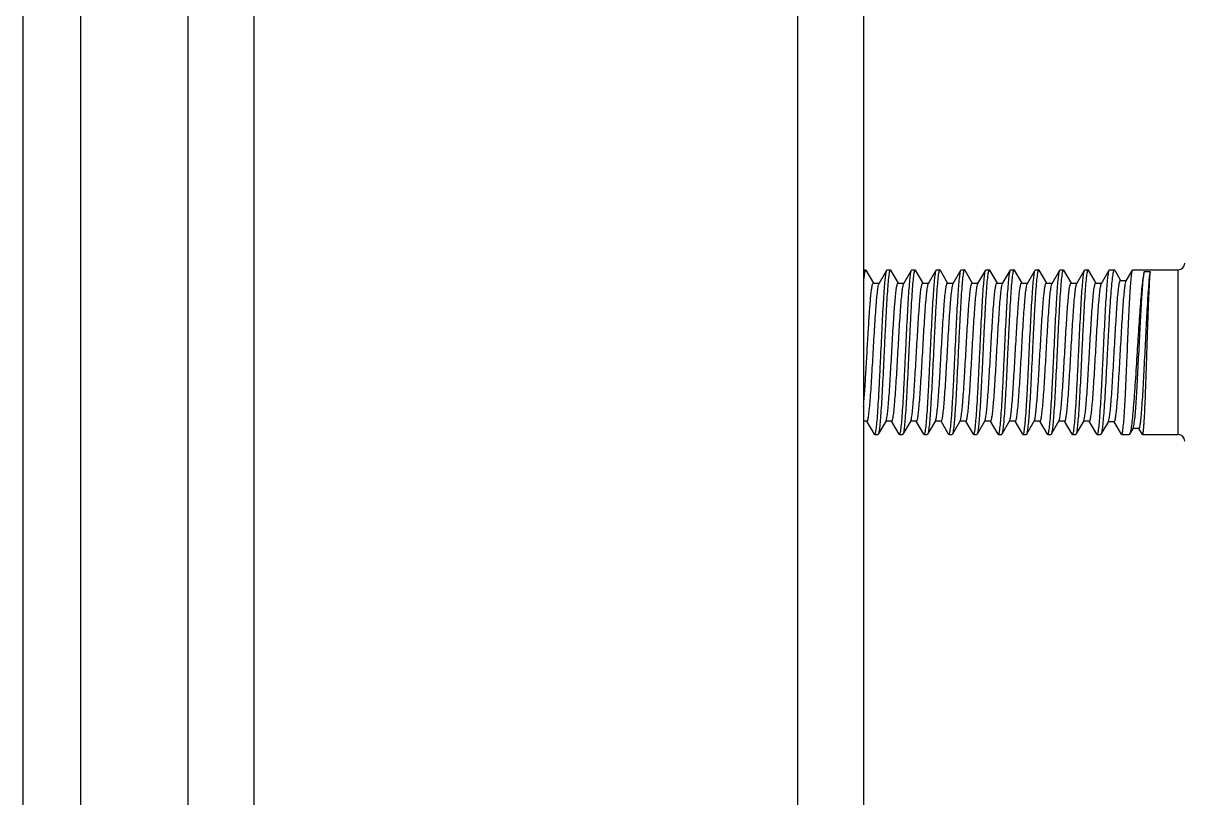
# Model space of a CAD drawing. Extents: x 1382187 to 1725648, y 860327 to 1571294.
# Drawn here: x 1529721 to 1530297, y 1237979 to 1238364 of the extents above; entities that cross this region are included whole.
import ezdxf

# ---------------------------------------------------------------- set-up
doc = ezdxf.new("R2010")
doc.units = 0
doc.header["$LTSCALE"] = 1000
doc.header["$MEASUREMENT"] = 0

msp = doc.modelspace()

# ---------------------------------------------------------------- linework, layer by layer
for p, q in [((1529720.63, 1235977.54), (1529720.63, 1238719.61)), ((1529749.25, 1236335.59), (1529749.25, 1238598.72)), ((1529802.41, 1238445.87), (1529802.41, 1235730.96)), ((1529835.12, 1238445.87), (1529835.12, 1235730.96)), ((1530104.98, 1238445.87), (1530104.98, 1235730.96)), ((1530137.69, 1238445.87), (1530137.69, 1235730.96)), ((1530137.69, 1238241.43), (1530138.71, 1238241.43)), ((1530138.87, 1238241.29), (1530138.71, 1238241.43)), ((1530138.87, 1238241.29), (1530142.63, 1238234.81)), ((1530145.41, 1238234.65), (1530149.28, 1238241.3)), ((1530149.28, 1238241.3), (1530149.44, 1238241.43)), ((1530149.44, 1238241.43), (1530150.97, 1238241.43)), ((1530151.14, 1238241.29), (1530150.97, 1238241.43)), ((1530151.14, 1238241.29), (1530154.89, 1238234.81)), ((1530157.67, 1238234.65), (1530161.54, 1238241.3)), ((1530161.54, 1238241.3), (1530161.7, 1238241.43)), ((1530161.7, 1238241.43), (1530163.24, 1238241.43)), ((1530163.4, 1238241.29), (1530163.24, 1238241.43)), ((1530163.4, 1238241.29), (1530167.16, 1238234.81)), ((1530169.94, 1238234.65), (1530173.81, 1238241.3)), ((1530173.81, 1238241.3), (1530173.97, 1238241.43)), ((1530173.97, 1238241.43), (1530175.51, 1238241.43)), ((1530175.67, 1238241.29), (1530175.51, 1238241.43)), ((1530175.67, 1238241.29), (1530179.43, 1238234.81)), ((1530182.21, 1238234.65), (1530186.08, 1238241.3)), ((1530186.08, 1238241.3), (1530186.24, 1238241.43)), ((1530186.24, 1238241.43), (1530187.77, 1238241.43)), ((1530187.93, 1238241.29), (1530187.77, 1238241.43)), ((1530187.93, 1238241.29), (1530191.69, 1238234.81)), ((1530194.47, 1238234.65), (1530198.34, 1238241.3)), ((1530198.34, 1238241.3), (1530198.5, 1238241.43)), ((1530198.5, 1238241.43), (1530200.04, 1238241.43)), ((1530200.2, 1238241.29), (1530203.96, 1238234.81)), ((1530206.74, 1238234.65), (1530210.61, 1238241.3)), ((1530210.61, 1238241.3), (1530210.77, 1238241.43)), ((1530210.77, 1238241.43), (1530212.31, 1238241.43)), ((1530212.47, 1238241.29), (1530212.31, 1238241.43)), ((1530212.47, 1238241.29), (1530216.23, 1238234.81)), ((1530219.01, 1238234.65), (1530222.88, 1238241.3)), ((1530222.88, 1238241.3), (1530223.04, 1238241.43)), ((1530223.04, 1238241.43), (1530224.57, 1238241.43)), ((1530224.73, 1238241.29), (1530224.57, 1238241.43)), ((1530224.73, 1238241.29), (1530228.49, 1238234.81)), ((1530231.27, 1238234.65), (1530235.14, 1238241.3)), ((1530235.14, 1238241.3), (1530235.3, 1238241.43)), ((1530235.3, 1238241.43), (1530236.84, 1238241.43)), ((1530237, 1238241.29), (1530236.84, 1238241.43)), ((1530237, 1238241.29), (1530240.76, 1238234.81)), ((1530243.54, 1238234.65), (1530247.41, 1238241.3)), ((1530247.41, 1238241.3), (1530247.57, 1238241.43)), ((1530247.57, 1238241.43), (1530249.1, 1238241.43)), ((1530249.27, 1238241.29), (1530253.03, 1238234.81)), ((1530255.8, 1238234.65), (1530259.67, 1238241.3)), ((1530259.67, 1238241.3), (1530259.83, 1238241.43)), ((1530259.83, 1238241.43), (1530262.16, 1238241.43)), ((1530262.37, 1238241.25), (1530262.16, 1238241.43)), ((1530268.11, 1238236.02), (1530271.2, 1238241.33)), ((1530271.2, 1238241.33), (1530271.31, 1238241.43)), ((1530271.31, 1238241.43), (1530293.88, 1238241.43)), ((1530293.88, 1238159.66), (1530293.88, 1238241.43)), ((1530262.37, 1238241.25), (1530265.32, 1238236.18)), ((1530265.22, 1238236.18), (1530268.2, 1238236.18)), ((1530280.11, 1238240.5), (1530277.04, 1238240.5)), ((1530142.53, 1238234.81), (1530145.5, 1238234.81)), ((1530154.8, 1238234.81), (1530157.77, 1238234.81)), ((1530167.06, 1238234.81), (1530170.04, 1238234.81)), ((1530179.33, 1238234.81), (1530182.3, 1238234.81)), ((1530191.6, 1238234.81), (1530194.57, 1238234.81)), ((1530203.86, 1238234.81), (1530206.83, 1238234.81)), ((1530216.13, 1238234.81), (1530219.1, 1238234.81)), ((1530228.4, 1238234.81), (1530231.37, 1238234.81)), ((1530240.66, 1238234.81), (1530243.63, 1238234.81)), ((1530252.93, 1238234.81), (1530255.9, 1238234.81)), ((1530148.86, 1238166.45), (1530145, 1238159.8)), ((1530148.86, 1238166.45), (1530148.96, 1238166.67)), ((1530161.12, 1238166.45), (1530157.27, 1238159.8)), ((1530161.12, 1238166.45), (1530161.22, 1238166.66)), ((1530173.39, 1238166.45), (1530169.53, 1238159.8)), ((1530173.39, 1238166.45), (1530173.48, 1238166.65)), ((1530185.66, 1238166.45), (1530181.8, 1238159.8)), ((1530185.66, 1238166.45), (1530185.75, 1238166.64)), ((1530197.92, 1238166.45), (1530194.07, 1238159.8)), ((1530197.92, 1238166.45), (1530198.01, 1238166.63)), ((1530210.19, 1238166.45), (1530206.33, 1238159.8)), ((1530210.19, 1238166.45), (1530210.27, 1238166.62)), ((1530222.46, 1238166.45), (1530218.6, 1238159.8)), ((1530222.46, 1238166.45), (1530222.54, 1238166.62)), ((1530234.72, 1238166.45), (1530230.87, 1238159.8)), ((1530234.72, 1238166.45), (1530234.8, 1238166.61)), ((1530246.99, 1238166.45), (1530243.13, 1238159.8)), ((1530246.99, 1238166.45), (1530247.06, 1238166.6)), ((1530139.47, 1238166.28), (1530137.69, 1238166.28)), ((1530143.14, 1238159.8), (1530139.37, 1238166.28)), ((1530151.73, 1238166.28), (1530148.76, 1238166.28)), ((1530155.41, 1238159.8), (1530151.64, 1238166.28)), ((1530164, 1238166.28), (1530161.03, 1238166.28)), ((1530167.68, 1238159.8), (1530163.9, 1238166.28)), ((1530176.26, 1238166.28), (1530173.29, 1238166.28)), ((1530179.94, 1238159.8), (1530176.17, 1238166.28)), ((1530188.53, 1238166.28), (1530185.56, 1238166.28)), ((1530192.21, 1238159.8), (1530188.44, 1238166.28)), ((1530200.8, 1238166.28), (1530197.83, 1238166.28)), ((1530204.48, 1238159.8), (1530200.7, 1238166.28)), ((1530213.06, 1238166.28), (1530210.09, 1238166.28)), ((1530216.74, 1238159.8), (1530212.97, 1238166.28)), ((1530225.33, 1238166.28), (1530222.36, 1238166.28)), ((1530229.01, 1238159.8), (1530225.23, 1238166.28)), ((1530237.6, 1238166.28), (1530234.63, 1238166.28)), ((1530241.27, 1238159.8), (1530237.5, 1238166.28)), ((1530249.86, 1238166.28), (1530246.89, 1238166.28)), ((1530253.54, 1238159.8), (1530249.77, 1238166.28)), ((1530259.27, 1238166.22), (1530255.55, 1238159.82)), ((1530262.14, 1238166.05), (1530259.17, 1238166.05)), ((1530265.69, 1238159.78), (1530262.05, 1238166.05)), ((1530271.55, 1238162.9), (1530269.79, 1238159.88)), ((1530274.44, 1238162.75), (1530271.46, 1238162.75)), ((1530276.1, 1238159.74), (1530274.37, 1238162.71)), ((1530143.14, 1238159.8), (1530143.31, 1238159.66)), ((1530143.3, 1238159.66), (1530144.84, 1238159.66)), ((1530145, 1238159.8), (1530144.84, 1238159.66)), ((1530155.41, 1238159.8), (1530155.57, 1238159.66)), ((1530155.57, 1238159.66), (1530157.11, 1238159.66)), ((1530157.27, 1238159.8), (1530157.11, 1238159.66)), ((1530167.68, 1238159.8), (1530167.84, 1238159.66)), ((1530167.84, 1238159.66), (1530169.37, 1238159.66)), ((1530169.53, 1238159.8), (1530169.37, 1238159.66)), ((1530179.94, 1238159.8), (1530180.1, 1238159.66)), ((1530180.1, 1238159.66), (1530181.64, 1238159.66)), ((1530181.8, 1238159.8), (1530181.64, 1238159.66)), ((1530192.21, 1238159.8), (1530192.37, 1238159.66)), ((1530192.37, 1238159.66), (1530193.91, 1238159.66)), ((1530194.07, 1238159.8), (1530193.91, 1238159.66)), ((1530204.48, 1238159.8), (1530204.64, 1238159.66)), ((1530204.64, 1238159.66), (1530206.17, 1238159.66)), ((1530206.33, 1238159.8), (1530206.17, 1238159.66)), ((1530216.74, 1238159.8), (1530216.9, 1238159.66)), ((1530216.9, 1238159.66), (1530218.44, 1238159.66)), ((1530218.6, 1238159.8), (1530218.44, 1238159.66)), ((1530229.01, 1238159.8), (1530229.17, 1238159.66)), ((1530229.17, 1238159.66), (1530230.71, 1238159.66)), ((1530230.87, 1238159.8), (1530230.7, 1238159.66)), ((1530241.27, 1238159.8), (1530241.43, 1238159.66)), ((1530241.44, 1238159.66), (1530242.97, 1238159.66)), ((1530243.13, 1238159.8), (1530242.97, 1238159.66)), ((1530253.54, 1238159.8), (1530253.7, 1238159.66)), ((1530253.7, 1238159.66), (1530255.37, 1238159.66)), ((1530255.55, 1238159.82), (1530255.37, 1238159.66)), ((1530265.69, 1238159.78), (1530265.83, 1238159.66)), ((1530265.83, 1238159.66), (1530269.54, 1238159.66)), ((1530269.79, 1238159.88), (1530269.54, 1238159.66)), ((1530276.1, 1238159.74), (1530276.19, 1238159.66)), ((1530276.19, 1238159.66), (1530293.88, 1238159.66))]:
    msp.add_line(p, q)
for centre, start, end in [((1530293.88, 1238244.7), 270, 0), ((1530293.88, 1238156.39), 0, 90)]:
    msp.add_arc(centre, 3.27, start, end)
for points, knots in [([(1530138.71, 1238241.43), (1530138.56, 1238241.43), (1530138.35, 1238240.79), (1530138.15, 1238239.88), (1530137.9, 1238238.08), (1530137.76, 1238236.74), (1530137.69, 1238235.95)], [0, 0, 0, 0, 0.077049, 0.268055, 0.577055, 1, 1, 1, 1]), ([(1530146.37, 1238200.55), (1530146.61, 1238205.5), (1530146.95, 1238212.72), (1530147.44, 1238221.95), (1530147.79, 1238227.93), (1530148.15, 1238232.95), (1530148.47, 1238236.88), (1530148.85, 1238239.51), (1530149.05, 1238240.9), (1530149.28, 1238241.3)], [0, 0, 0, 0, 0.364023, 0.530311, 0.678342, 0.803036, 0.90014, 0.966414, 1, 1, 1, 1]), ([(1530150.97, 1238241.43), (1530150.88, 1238241.43), (1530150.7, 1238241.1), (1530150.56, 1238240.55), (1530150.37, 1238239.54), (1530150.1, 1238237.53), (1530149.77, 1238234.11), (1530149.41, 1238229.09), (1530149.03, 1238222.97), (1530148.66, 1238215.99), (1530148.28, 1238208.42), (1530148.03, 1238203.2), (1530147.91, 1238200.55)], [0, 0, 0, 0, 0.006679, 0.021742, 0.04591, 0.079126, 0.171519, 0.295578, 0.446611, 0.618856, 0.8057, 1, 1, 1, 1]), ([(1530158.64, 1238200.55), (1530158.87, 1238205.5), (1530159.22, 1238212.72), (1530159.71, 1238221.95), (1530160.06, 1238227.93), (1530160.42, 1238232.95), (1530160.74, 1238236.88), (1530161.11, 1238239.51), (1530161.31, 1238240.9), (1530161.54, 1238241.3)], [0, 0, 0, 0, 0.364021, 0.530313, 0.678345, 0.803036, 0.900138, 0.966413, 1, 1, 1, 1]), ([(1530163.24, 1238241.43), (1530163.15, 1238241.43), (1530162.97, 1238241.1), (1530162.83, 1238240.55), (1530162.63, 1238239.55), (1530162.36, 1238237.53), (1530162.04, 1238234.11), (1530161.67, 1238229.09), (1530161.3, 1238222.97), (1530160.93, 1238216), (1530160.55, 1238208.42), (1530160.3, 1238203.21), (1530160.17, 1238200.55)], [0, 0, 0, 0, 0.006669, 0.021718, 0.045876, 0.079084, 0.171468, 0.295521, 0.446556, 0.618814, 0.805682, 1, 1, 1, 1]), ([(1530170.9, 1238200.55), (1530171.14, 1238205.5), (1530171.48, 1238212.72), (1530171.97, 1238221.96), (1530172.32, 1238227.93), (1530172.68, 1238232.95), (1530173, 1238236.88), (1530173.38, 1238239.51), (1530173.58, 1238240.9), (1530173.81, 1238241.3)], [0, 0, 0, 0, 0.364026, 0.530319, 0.678348, 0.803035, 0.900137, 0.966414, 1, 1, 1, 1]), ([(1530175.51, 1238241.43), (1530175.42, 1238241.43), (1530175.24, 1238241.1), (1530175.09, 1238240.55), (1530174.9, 1238239.54), (1530174.63, 1238237.52), (1530174.3, 1238234.11), (1530173.94, 1238229.09), (1530173.57, 1238222.97), (1530173.19, 1238215.99), (1530172.82, 1238208.42), (1530172.57, 1238203.2), (1530172.44, 1238200.55)], [0, 0, 0, 0, 0.00669, 0.021765, 0.045943, 0.079167, 0.171572, 0.295635, 0.446661, 0.618889, 0.805716, 1, 1, 1, 1]), ([(1530183.17, 1238200.55), (1530183.41, 1238205.5), (1530183.75, 1238212.72), (1530184.24, 1238221.95), (1530184.59, 1238227.93), (1530184.95, 1238232.95), (1530185.27, 1238236.88), (1530185.65, 1238239.51), (1530185.85, 1238240.9), (1530186.08, 1238241.3)], [0, 0, 0, 0, 0.364024, 0.530311, 0.678342, 0.803035, 0.900139, 0.966414, 1, 1, 1, 1]), ([(1530187.77, 1238241.43), (1530187.68, 1238241.43), (1530187.5, 1238241.1), (1530187.36, 1238240.55), (1530187.17, 1238239.54), (1530186.9, 1238237.53), (1530186.57, 1238234.11), (1530186.2, 1238229.09), (1530185.83, 1238222.97), (1530185.46, 1238215.99), (1530185.08, 1238208.42), (1530184.83, 1238203.2), (1530184.71, 1238200.55)], [0, 0, 0, 0, 0.006677, 0.021735, 0.045901, 0.079116, 0.171512, 0.295573, 0.4466, 0.618843, 0.805694, 1, 1, 1, 1]), ([(1530195.44, 1238200.55), (1530195.67, 1238205.5), (1530196.02, 1238212.72), (1530196.51, 1238221.95), (1530196.86, 1238227.93), (1530197.22, 1238232.95), (1530197.54, 1238236.88), (1530197.91, 1238239.51), (1530198.11, 1238240.9), (1530198.34, 1238241.3)], [0, 0, 0, 0, 0.364026, 0.530313, 0.678337, 0.803029, 0.900137, 0.966414, 1, 1, 1, 1]), ([(1530200.04, 1238241.43), (1530199.95, 1238241.43), (1530199.77, 1238241.1), (1530199.63, 1238240.55), (1530199.43, 1238239.54), (1530199.16, 1238237.52), (1530198.84, 1238234.1), (1530198.47, 1238229.09), (1530198.1, 1238222.97), (1530197.72, 1238215.99), (1530197.35, 1238208.42), (1530197.1, 1238203.2), (1530196.97, 1238200.55)], [0, 0, 0, 0, 0.006697, 0.021777, 0.045962, 0.079191, 0.171605, 0.29567, 0.44669, 0.618909, 0.805726, 1, 1, 1, 1]), ([(1530200.2, 1238241.29), (1530200.18, 1238241.33), (1530200.14, 1238241.4), (1530200.07, 1238241.43), (1530200.04, 1238241.43)], [0, 0, 0, 0, 0.600612, 1, 1, 1, 1]), ([(1530207.7, 1238200.55), (1530207.94, 1238205.5), (1530208.28, 1238212.72), (1530208.77, 1238221.95), (1530209.12, 1238227.93), (1530209.48, 1238232.95), (1530209.8, 1238236.88), (1530210.18, 1238239.51), (1530210.38, 1238240.9), (1530210.61, 1238241.3)], [0, 0, 0, 0, 0.364026, 0.530312, 0.67834, 0.803034, 0.90014, 0.966415, 1, 1, 1, 1]), ([(1530212.31, 1238241.43), (1530212.21, 1238241.43), (1530212.03, 1238241.1), (1530211.89, 1238240.55), (1530211.7, 1238239.54), (1530211.43, 1238237.53), (1530211.1, 1238234.11), (1530210.74, 1238229.09), (1530210.36, 1238222.97), (1530209.99, 1238215.99), (1530209.62, 1238208.42), (1530209.37, 1238203.2), (1530209.24, 1238200.55)], [0, 0, 0, 0, 0.006686, 0.021757, 0.045931, 0.079152, 0.171553, 0.295615, 0.446644, 0.618879, 0.805711, 1, 1, 1, 1]), ([(1530219.97, 1238200.55), (1530220.21, 1238205.5), (1530220.55, 1238212.72), (1530221.04, 1238221.95), (1530221.39, 1238227.93), (1530221.75, 1238232.95), (1530222.07, 1238236.88), (1530222.45, 1238239.51), (1530222.65, 1238240.9), (1530222.88, 1238241.3)], [0, 0, 0, 0, 0.364021, 0.530311, 0.678343, 0.803036, 0.90014, 0.966414, 1, 1, 1, 1]), ([(1530224.57, 1238241.43), (1530224.48, 1238241.43), (1530224.3, 1238241.1), (1530224.16, 1238240.55), (1530223.96, 1238239.54), (1530223.7, 1238237.53), (1530223.37, 1238234.11), (1530223, 1238229.09), (1530222.63, 1238222.97), (1530222.26, 1238215.99), (1530221.88, 1238208.42), (1530221.63, 1238203.2), (1530221.51, 1238200.55)], [0, 0, 0, 0, 0.006676, 0.021736, 0.045901, 0.079115, 0.171505, 0.295563, 0.446596, 0.618846, 0.805696, 1, 1, 1, 1]), ([(1530232.24, 1238200.55), (1530232.47, 1238205.5), (1530232.82, 1238212.72), (1530233.31, 1238221.95), (1530233.66, 1238227.93), (1530234.02, 1238232.95), (1530234.33, 1238236.88), (1530234.71, 1238239.51), (1530234.91, 1238240.9), (1530235.14, 1238241.3)], [0, 0, 0, 0, 0.364021, 0.530314, 0.678346, 0.803036, 0.900137, 0.966413, 1, 1, 1, 1]), ([(1530236.84, 1238241.43), (1530236.75, 1238241.43), (1530236.57, 1238241.1), (1530236.43, 1238240.55), (1530236.23, 1238239.55), (1530235.96, 1238237.53), (1530235.63, 1238234.11), (1530235.27, 1238229.09), (1530234.9, 1238222.97), (1530234.52, 1238216), (1530234.15, 1238208.42), (1530233.9, 1238203.21), (1530233.77, 1238200.55)], [0, 0, 0, 0, 0.006669, 0.021718, 0.045876, 0.079084, 0.171468, 0.295522, 0.446557, 0.618815, 0.805682, 1, 1, 1, 1]), ([(1530244.5, 1238200.55), (1530244.74, 1238205.5), (1530245.08, 1238212.72), (1530245.57, 1238221.96), (1530245.92, 1238227.93), (1530246.28, 1238232.95), (1530246.6, 1238236.88), (1530246.98, 1238239.51), (1530247.18, 1238240.9), (1530247.41, 1238241.3)], [0, 0, 0, 0, 0.364026, 0.530319, 0.678348, 0.803035, 0.900137, 0.966414, 1, 1, 1, 1]), ([(1530249.1, 1238241.43), (1530249.01, 1238241.43), (1530248.83, 1238241.1), (1530248.69, 1238240.55), (1530248.5, 1238239.54), (1530248.23, 1238237.53), (1530247.9, 1238234.11), (1530247.54, 1238229.09), (1530247.16, 1238222.97), (1530246.79, 1238215.99), (1530246.41, 1238208.42), (1530246.17, 1238203.2), (1530246.04, 1238200.55)], [0, 0, 0, 0, 0.006688, 0.021753, 0.045929, 0.079148, 0.171548, 0.29561, 0.446639, 0.618873, 0.805706, 1, 1, 1, 1]), ([(1530249.27, 1238241.29), (1530249.24, 1238241.33), (1530249.2, 1238241.39), (1530249.13, 1238241.43), (1530249.1, 1238241.43)], [0, 0, 0, 0, 0.600476, 1, 1, 1, 1]), ([(1530256.77, 1238200.55), (1530257, 1238205.5), (1530257.35, 1238212.72), (1530257.84, 1238221.95), (1530258.19, 1238227.93), (1530258.55, 1238232.95), (1530258.87, 1238236.88), (1530259.25, 1238239.51), (1530259.44, 1238240.9), (1530259.67, 1238241.3)], [0, 0, 0, 0, 0.364024, 0.530312, 0.678343, 0.803036, 0.90014, 0.966414, 1, 1, 1, 1]), ([(1530262.16, 1238241.43), (1530262.06, 1238241.43), (1530261.85, 1238241.12), (1530261.68, 1238240.55), (1530261.46, 1238239.55), (1530261.15, 1238237.52), (1530260.78, 1238234.11), (1530260.37, 1238229.09), (1530259.95, 1238222.97), (1530259.53, 1238215.99), (1530259.11, 1238208.42), (1530258.84, 1238203.2), (1530258.69, 1238200.55)], [0, 0, 0, 0, 0.007187, 0.022465, 0.046744, 0.080015, 0.172417, 0.296393, 0.447275, 0.619318, 0.805937, 1, 1, 1, 1]), ([(1530268.64, 1238200.55), (1530268.86, 1238205.54), (1530269.16, 1238212.82), (1530269.6, 1238222.11), (1530269.91, 1238228.11), (1530270.22, 1238233.13), (1530270.49, 1238237.04), (1530270.84, 1238239.61), (1530270.98, 1238240.96), (1530271.2, 1238241.33)], [0, 0, 0, 0, 0.366748, 0.534004, 0.682559, 0.80722, 0.903651, 0.968552, 1, 1, 1, 1]), ([(1530259.27, 1238166.22), (1530259.49, 1238166.6), (1530259.72, 1238167.91), (1530260.1, 1238170.38), (1530260.43, 1238174), (1530260.8, 1238178.58), (1530261.17, 1238183.99), (1530261.67, 1238192.23), (1530262.14, 1238200.85), (1530262.63, 1238209.52), (1530263, 1238215.72), (1530263.36, 1238221.39), (1530263.72, 1238226.32), (1530264.07, 1238230.35), (1530264.41, 1238233.31), (1530264.73, 1238235.14), (1530264.97, 1238235.93), (1530265.14, 1238236.18), (1530265.22, 1238236.18)], [0, 0, 0, 0, 0.019036, 0.055162, 0.107284, 0.173532, 0.25149, 0.338305, 0.525651, 0.619397, 0.708683, 0.790327, 0.861445, 0.919555, 0.962678, 0.989457, 0.996584, 1, 1, 1, 1]), ([(1530262.14, 1238166.05), (1530262.22, 1238166.05), (1530262.41, 1238166.3), (1530262.65, 1238167.12), (1530262.98, 1238169), (1530263.32, 1238172.03), (1530263.69, 1238176.15), (1530264.05, 1238181.16), (1530264.41, 1238186.9), (1530264.78, 1238193.15), (1530265.27, 1238201.84), (1530265.74, 1238210.42), (1530266.24, 1238218.6), (1530266.6, 1238223.93), (1530266.96, 1238228.43), (1530267.3, 1238231.97), (1530267.67, 1238234.37), (1530267.89, 1238235.64), (1530268.11, 1238236.02)], [0, 0, 0, 0, 0.003526, 0.010871, 0.03842, 0.082642, 0.142013, 0.214376, 0.297085, 0.387117, 0.481196, 0.667858, 0.753739, 0.830507, 0.895467, 0.946372, 0.98153, 1, 1, 1, 1]), ([(1530271.55, 1238162.9), (1530271.76, 1238163.27), (1530271.97, 1238164.54), (1530272.33, 1238166.93), (1530272.65, 1238170.46), (1530272.99, 1238174.97), (1530273.33, 1238180.32), (1530273.8, 1238188.62), (1530274.35, 1238199.67), (1530275, 1238212.78), (1530275.62, 1238224.57), (1530276.26, 1238233.66), (1530276.68, 1238238.67), (1530277.04, 1238240.5)], [0, 0, 0, 0, 0.016498, 0.048153, 0.094091, 0.152829, 0.222461, 0.300749, 0.473185, 0.64885, 0.806645, 0.928205, 1, 1, 1, 1]), ([(1530277.04, 1238240.5), (1530276.84, 1238239.83), (1530276.51, 1238238.1), (1530275.85, 1238233.34), (1530275.13, 1238225.23), (1530274.3, 1238213.63), (1530273.76, 1238205.08), (1530273.48, 1238200.55)], [0, 0, 0, 0, 0.052104, 0.130854, 0.359409, 0.660459, 1, 1, 1, 1]), ([(1530274.44, 1238162.75), (1530274.52, 1238162.75), (1530274.7, 1238163.02), (1530274.84, 1238163.5), (1530275.02, 1238164.35), (1530275.28, 1238166.06), (1530275.59, 1238168.96), (1530275.93, 1238173.23), (1530276.28, 1238178.46), (1530276.63, 1238184.46), (1530276.98, 1238191.03), (1530277.45, 1238200.28), (1530278.01, 1238211.59), (1530278.64, 1238223.87), (1530279.3, 1238233.35), (1530279.74, 1238238.59), (1530280.11, 1238240.5)], [0, 0, 0, 0, 0.003181, 0.009997, 0.020842, 0.035708, 0.077022, 0.132568, 0.200428, 0.278278, 0.363482, 0.453195, 0.634322, 0.798504, 0.925407, 1, 1, 1, 1]), ([(1530278.38, 1238200.55), (1530278.53, 1238205.08), (1530278.81, 1238213.63), (1530279.2, 1238225.23), (1530279.62, 1238234.01), (1530279.87, 1238238.78), (1530280.11, 1238240.5)], [0, 0, 0, 0, 0.340216, 0.641739, 0.870295, 1, 1, 1, 1]), ([(1530137.69, 1238173.45), (1530137.92, 1238176.02), (1530138.35, 1238181.77), (1530138.92, 1238191.02), (1530139.5, 1238201.18), (1530140.08, 1238211.28), (1530140.58, 1238219.22), (1530140.99, 1238224.81), (1530141.29, 1238228.21), (1530141.58, 1238230.9), (1530141.87, 1238232.99), (1530142.11, 1238234.06), (1530142.36, 1238234.81), (1530142.53, 1238234.81)], [0, 0, 0, 0, 0.125273, 0.280526, 0.451, 0.620464, 0.772784, 0.837888, 0.893492, 0.938284, 0.971239, 0.991709, 1, 1, 1, 1]), ([(1530139.47, 1238166.28), (1530139.55, 1238166.28), (1530139.73, 1238166.52), (1530139.97, 1238167.31), (1530140.29, 1238169.12), (1530140.63, 1238172.05), (1530140.99, 1238176.03), (1530141.35, 1238180.88), (1530141.71, 1238186.45), (1530142.07, 1238192.52), (1530142.56, 1238201), (1530143.03, 1238209.4), (1530143.53, 1238217.42), (1530143.89, 1238222.66), (1530144.26, 1238227.11), (1530144.59, 1238230.61), (1530144.96, 1238233), (1530145.19, 1238234.27), (1530145.41, 1238234.65)], [0, 0, 0, 0, 0.003516, 0.010771, 0.037949, 0.081609, 0.140308, 0.211978, 0.294061, 0.383613, 0.477416, 0.664254, 0.750571, 0.827952, 0.893624, 0.945254, 0.981055, 1, 1, 1, 1]), ([(1530148.96, 1238166.67), (1530149.15, 1238167.16), (1530149.4, 1238168.58), (1530149.75, 1238171.22), (1530150.09, 1238174.88), (1530150.6, 1238181.41), (1530151.19, 1238190.92), (1530151.76, 1238201), (1530152.23, 1238209.32), (1530152.59, 1238215.25), (1530152.95, 1238220.66), (1530153.3, 1238225.37), (1530153.66, 1238229.24), (1530153.98, 1238232.07), (1530154.31, 1238233.82), (1530154.54, 1238234.58), (1530154.72, 1238234.81), (1530154.8, 1238234.81)], [0, 0, 0, 0, 0.023139, 0.062463, 0.116774, 0.184236, 0.348936, 0.533941, 0.62611, 0.713772, 0.793885, 0.863675, 0.920735, 0.963127, 0.989505, 0.996557, 1, 1, 1, 1]), ([(1530151.73, 1238166.28), (1530151.81, 1238166.28), (1530151.99, 1238166.52), (1530152.23, 1238167.31), (1530152.56, 1238169.12), (1530152.89, 1238172.05), (1530153.25, 1238176.03), (1530153.61, 1238180.88), (1530153.98, 1238186.45), (1530154.34, 1238192.52), (1530154.83, 1238201), (1530155.3, 1238209.4), (1530155.8, 1238217.42), (1530156.16, 1238222.66), (1530156.52, 1238227.11), (1530156.86, 1238230.61), (1530157.23, 1238233), (1530157.46, 1238234.27), (1530157.67, 1238234.65)], [0, 0, 0, 0, 0.003516, 0.010771, 0.037949, 0.081609, 0.140308, 0.211978, 0.294061, 0.383613, 0.477416, 0.664254, 0.750571, 0.827952, 0.893624, 0.945254, 0.981055, 1, 1, 1, 1]), ([(1530161.22, 1238166.66), (1530161.41, 1238167.15), (1530161.66, 1238168.56), (1530162.01, 1238171.19), (1530162.35, 1238174.85), (1530162.86, 1238181.37), (1530163.45, 1238190.89), (1530164.02, 1238200.97), (1530164.5, 1238209.29), (1530164.86, 1238215.23), (1530165.21, 1238220.65), (1530165.57, 1238225.36), (1530165.92, 1238229.23), (1530166.25, 1238232.06), (1530166.57, 1238233.81), (1530166.81, 1238234.58), (1530166.99, 1238234.81), (1530167.06, 1238234.81)], [0, 0, 0, 0, 0.023, 0.06221, 0.116433, 0.183837, 0.348506, 0.533571, 0.625793, 0.713517, 0.793694, 0.863545, 0.920659, 0.963092, 0.989496, 0.996554, 1, 1, 1, 1]), ([(1530164, 1238166.28), (1530164.08, 1238166.28), (1530164.26, 1238166.52), (1530164.5, 1238167.31), (1530164.83, 1238169.12), (1530165.16, 1238172.05), (1530165.52, 1238176.03), (1530165.88, 1238180.88), (1530166.24, 1238186.45), (1530166.61, 1238192.52), (1530167.09, 1238201), (1530167.57, 1238209.4), (1530168.06, 1238217.42), (1530168.42, 1238222.66), (1530168.79, 1238227.11), (1530169.12, 1238230.61), (1530169.49, 1238233), (1530169.72, 1238234.27), (1530169.94, 1238234.65)], [0, 0, 0, 0, 0.003516, 0.010771, 0.037949, 0.081609, 0.140308, 0.211978, 0.294061, 0.383613, 0.477416, 0.664254, 0.750571, 0.827952, 0.893624, 0.945254, 0.981055, 1, 1, 1, 1]), ([(1530173.48, 1238166.65), (1530173.67, 1238167.14), (1530173.92, 1238168.54), (1530174.28, 1238171.17), (1530174.62, 1238174.82), (1530175.13, 1238181.34), (1530175.72, 1238190.85), (1530176.29, 1238200.94), (1530176.76, 1238209.27), (1530177.12, 1238215.21), (1530177.48, 1238220.63), (1530177.83, 1238225.35), (1530178.19, 1238229.22), (1530178.52, 1238232.06), (1530178.84, 1238233.81), (1530179.08, 1238234.58), (1530179.25, 1238234.81), (1530179.33, 1238234.81)], [0, 0, 0, 0, 0.022862, 0.061956, 0.116091, 0.183437, 0.348074, 0.5332, 0.625476, 0.713261, 0.793503, 0.863416, 0.920583, 0.963057, 0.989487, 0.996552, 1, 1, 1, 1]), ([(1530176.26, 1238166.28), (1530176.35, 1238166.28), (1530176.52, 1238166.52), (1530176.77, 1238167.31), (1530177.09, 1238169.12), (1530177.43, 1238172.05), (1530177.79, 1238176.03), (1530178.15, 1238180.88), (1530178.51, 1238186.45), (1530178.87, 1238192.52), (1530179.36, 1238201), (1530179.83, 1238209.4), (1530180.33, 1238217.42), (1530180.69, 1238222.66), (1530181.05, 1238227.11), (1530181.39, 1238230.61), (1530181.76, 1238233), (1530181.99, 1238234.27), (1530182.21, 1238234.65)], [0, 0, 0, 0, 0.003516, 0.010771, 0.037949, 0.081609, 0.140308, 0.211978, 0.294061, 0.383613, 0.477416, 0.664254, 0.750571, 0.827952, 0.893624, 0.945254, 0.981055, 1, 1, 1, 1]), ([(1530185.75, 1238166.64), (1530185.94, 1238167.12), (1530186.19, 1238168.53), (1530186.54, 1238171.14), (1530186.88, 1238174.79), (1530187.39, 1238181.31), (1530187.98, 1238190.82), (1530188.55, 1238200.91), (1530189.03, 1238209.24), (1530189.39, 1238215.19), (1530189.75, 1238220.62), (1530190.1, 1238225.34), (1530190.45, 1238229.22), (1530190.78, 1238232.06), (1530191.1, 1238233.81), (1530191.34, 1238234.58), (1530191.52, 1238234.81), (1530191.6, 1238234.81)], [0, 0, 0, 0, 0.022723, 0.061701, 0.115749, 0.183037, 0.347642, 0.532829, 0.625158, 0.713005, 0.793312, 0.863286, 0.920506, 0.963022, 0.989478, 0.99655, 1, 1, 1, 1]), ([(1530188.53, 1238166.28), (1530188.61, 1238166.28), (1530188.79, 1238166.52), (1530189.03, 1238167.31), (1530189.36, 1238169.12), (1530189.69, 1238172.05), (1530190.05, 1238176.03), (1530190.41, 1238180.88), (1530190.78, 1238186.45), (1530191.14, 1238192.52), (1530191.62, 1238201), (1530192.1, 1238209.4), (1530192.6, 1238217.42), (1530192.96, 1238222.66), (1530193.32, 1238227.11), (1530193.66, 1238230.61), (1530194.03, 1238233), (1530194.25, 1238234.27), (1530194.47, 1238234.65)], [0, 0, 0, 0, 0.003516, 0.010771, 0.037949, 0.081609, 0.140308, 0.211978, 0.294061, 0.383613, 0.477416, 0.664254, 0.750571, 0.827952, 0.893624, 0.945254, 0.981055, 1, 1, 1, 1]), ([(1530198.01, 1238166.63), (1530198.2, 1238167.11), (1530198.45, 1238168.51), (1530198.8, 1238171.11), (1530199.14, 1238174.76), (1530199.65, 1238181.27), (1530200.24, 1238190.79), (1530200.81, 1238200.88), (1530201.29, 1238209.22), (1530201.65, 1238215.17), (1530202.01, 1238220.6), (1530202.36, 1238225.33), (1530202.72, 1238229.21), (1530203.05, 1238232.05), (1530203.37, 1238233.81), (1530203.61, 1238234.58), (1530203.78, 1238234.81), (1530203.86, 1238234.81)], [0, 0, 0, 0, 0.022584, 0.061447, 0.115407, 0.182636, 0.34721, 0.532457, 0.62484, 0.712749, 0.79312, 0.863155, 0.920429, 0.962986, 0.989469, 0.996548, 1, 1, 1, 1]), ([(1530200.8, 1238166.28), (1530200.88, 1238166.28), (1530201.06, 1238166.52), (1530201.3, 1238167.31), (1530201.63, 1238169.12), (1530201.96, 1238172.05), (1530202.32, 1238176.03), (1530202.68, 1238180.88), (1530203.04, 1238186.45), (1530203.41, 1238192.52), (1530203.89, 1238201), (1530204.36, 1238209.4), (1530204.86, 1238217.42), (1530205.22, 1238222.66), (1530205.59, 1238227.11), (1530205.92, 1238230.61), (1530206.29, 1238233), (1530206.52, 1238234.27), (1530206.74, 1238234.65)], [0, 0, 0, 0, 0.003516, 0.010772, 0.037949, 0.081609, 0.140308, 0.211978, 0.294061, 0.383612, 0.477416, 0.664254, 0.750571, 0.827952, 0.893624, 0.945254, 0.981055, 1, 1, 1, 1]), ([(1530210.27, 1238166.62), (1530210.47, 1238167.1), (1530210.71, 1238168.49), (1530211.07, 1238171.09), (1530211.41, 1238174.73), (1530211.92, 1238181.24), (1530212.51, 1238190.75), (1530213.08, 1238200.85), (1530213.56, 1238209.19), (1530213.92, 1238215.15), (1530214.28, 1238220.59), (1530214.63, 1238225.32), (1530214.98, 1238229.2), (1530215.31, 1238232.05), (1530215.64, 1238233.81), (1530215.87, 1238234.58), (1530216.05, 1238234.81), (1530216.13, 1238234.81)], [0, 0, 0, 0, 0.022445, 0.061192, 0.115065, 0.182235, 0.346776, 0.532084, 0.624521, 0.712492, 0.792928, 0.863025, 0.920353, 0.962951, 0.98946, 0.996545, 1, 1, 1, 1]), ([(1530213.06, 1238166.28), (1530213.14, 1238166.28), (1530213.32, 1238166.52), (1530213.57, 1238167.31), (1530213.89, 1238169.12), (1530214.23, 1238172.05), (1530214.59, 1238176.03), (1530214.94, 1238180.88), (1530215.31, 1238186.45), (1530215.67, 1238192.52), (1530216.16, 1238201), (1530216.63, 1238209.4), (1530217.13, 1238217.42), (1530217.49, 1238222.66), (1530217.85, 1238227.11), (1530218.19, 1238230.61), (1530218.56, 1238233), (1530218.79, 1238234.27), (1530219.01, 1238234.65)], [0, 0, 0, 0, 0.003516, 0.010772, 0.037949, 0.081609, 0.140308, 0.211978, 0.294061, 0.383612, 0.477416, 0.664253, 0.750571, 0.827952, 0.893624, 0.945254, 0.981055, 1, 1, 1, 1]), ([(1530222.54, 1238166.62), (1530222.73, 1238167.09), (1530222.98, 1238168.47), (1530223.33, 1238171.06), (1530223.67, 1238174.7), (1530224.18, 1238181.2), (1530224.77, 1238190.72), (1530225.34, 1238200.82), (1530225.82, 1238209.17), (1530226.18, 1238215.13), (1530226.54, 1238220.57), (1530226.89, 1238225.31), (1530227.25, 1238229.2), (1530227.58, 1238232.05), (1530227.9, 1238233.81), (1530228.14, 1238234.58), (1530228.32, 1238234.81), (1530228.4, 1238234.81)], [0, 0, 0, 0, 0.022306, 0.060937, 0.114721, 0.181834, 0.346342, 0.531711, 0.624202, 0.712235, 0.792736, 0.862894, 0.920276, 0.962916, 0.98945, 0.996543, 1, 1, 1, 1]), ([(1530225.33, 1238166.28), (1530225.41, 1238166.28), (1530225.59, 1238166.52), (1530225.83, 1238167.31), (1530226.16, 1238169.12), (1530226.49, 1238172.05), (1530226.85, 1238176.03), (1530227.21, 1238180.88), (1530227.57, 1238186.45), (1530227.94, 1238192.52), (1530228.42, 1238201), (1530228.9, 1238209.4), (1530229.4, 1238217.42), (1530229.76, 1238222.66), (1530230.12, 1238227.11), (1530230.45, 1238230.61), (1530230.83, 1238233), (1530231.05, 1238234.27), (1530231.27, 1238234.65)], [0, 0, 0, 0, 0.003515, 0.010772, 0.037949, 0.081609, 0.140308, 0.211978, 0.294061, 0.383612, 0.477415, 0.664253, 0.750571, 0.827952, 0.893624, 0.945254, 0.981055, 1, 1, 1, 1]), ([(1530234.8, 1238166.61), (1530234.99, 1238167.08), (1530235.24, 1238168.46), (1530235.59, 1238171.04), (1530235.94, 1238174.67), (1530236.45, 1238181.17), (1530237.04, 1238190.69), (1530237.61, 1238200.79), (1530238.09, 1238209.14), (1530238.45, 1238215.11), (1530238.81, 1238220.56), (1530239.16, 1238225.3), (1530239.52, 1238229.19), (1530239.85, 1238232.05), (1530240.17, 1238233.81), (1530240.41, 1238234.58), (1530240.58, 1238234.81), (1530240.66, 1238234.81)], [0, 0, 0, 0, 0.022167, 0.060682, 0.114378, 0.181432, 0.345908, 0.531337, 0.623882, 0.711978, 0.792543, 0.862763, 0.920199, 0.962881, 0.989441, 0.996541, 1, 1, 1, 1]), ([(1530237.6, 1238166.28), (1530237.68, 1238166.28), (1530237.86, 1238166.52), (1530238.1, 1238167.31), (1530238.42, 1238169.12), (1530238.76, 1238172.05), (1530239.12, 1238176.03), (1530239.48, 1238180.88), (1530239.84, 1238186.45), (1530240.2, 1238192.52), (1530240.69, 1238201), (1530241.16, 1238209.4), (1530241.66, 1238217.42), (1530242.02, 1238222.66), (1530242.39, 1238227.11), (1530242.72, 1238230.61), (1530243.09, 1238233), (1530243.32, 1238234.27), (1530243.54, 1238234.65)], [0, 0, 0, 0, 0.003515, 0.010772, 0.037949, 0.081609, 0.140308, 0.211978, 0.294061, 0.383612, 0.477415, 0.664253, 0.750571, 0.827952, 0.893624, 0.945254, 0.981055, 1, 1, 1, 1]), ([(1530247.06, 1238166.6), (1530247.26, 1238167.06), (1530247.5, 1238168.44), (1530247.86, 1238171.01), (1530248.2, 1238174.64), (1530248.71, 1238181.14), (1530249.3, 1238190.65), (1530249.87, 1238200.76), (1530250.35, 1238209.12), (1530250.71, 1238215.09), (1530251.07, 1238220.54), (1530251.43, 1238225.29), (1530251.78, 1238229.19), (1530252.11, 1238232.04), (1530252.43, 1238233.81), (1530252.67, 1238234.58), (1530252.85, 1238234.81), (1530252.93, 1238234.81)], [0, 0, 0, 0, 0.022028, 0.060426, 0.114034, 0.181029, 0.345472, 0.530963, 0.623561, 0.71172, 0.79235, 0.862632, 0.920122, 0.962845, 0.989432, 0.996538, 1, 1, 1, 1]), ([(1530249.86, 1238166.28), (1530249.94, 1238166.28), (1530250.12, 1238166.52), (1530250.36, 1238167.31), (1530250.69, 1238169.12), (1530251.02, 1238172.05), (1530251.38, 1238176.03), (1530251.74, 1238180.88), (1530252.11, 1238186.45), (1530252.47, 1238192.52), (1530252.96, 1238201), (1530253.43, 1238209.4), (1530253.93, 1238217.42), (1530254.29, 1238222.66), (1530254.65, 1238227.11), (1530254.99, 1238230.61), (1530255.36, 1238233), (1530255.59, 1238234.27), (1530255.8, 1238234.65)], [0, 0, 0, 0, 0.003515, 0.010772, 0.037949, 0.081609, 0.140308, 0.211978, 0.294061, 0.383612, 0.477415, 0.664253, 0.750571, 0.827952, 0.893624, 0.945254, 0.981055, 1, 1, 1, 1]), ([(1530143.31, 1238159.66), (1530143.4, 1238159.66), (1530143.58, 1238159.99), (1530143.72, 1238160.55), (1530143.91, 1238161.55), (1530144.18, 1238163.57), (1530144.51, 1238166.99), (1530144.87, 1238172), (1530145.25, 1238178.12), (1530145.62, 1238185.1), (1530146, 1238192.67), (1530146.24, 1238197.89), (1530146.37, 1238200.55)], [0, 0, 0, 0, 0.006696, 0.021778, 0.045962, 0.079192, 0.171607, 0.295672, 0.44669, 0.618908, 0.805728, 1, 1, 1, 1]), ([(1530147.91, 1238200.55), (1530147.67, 1238195.59), (1530147.33, 1238188.37), (1530146.84, 1238179.14), (1530146.49, 1238173.17), (1530146.13, 1238168.14), (1530145.81, 1238164.21), (1530145.43, 1238161.59), (1530145.23, 1238160.19), (1530145, 1238159.8)], [0, 0, 0, 0, 0.36397, 0.530239, 0.678254, 0.802945, 0.900063, 0.966368, 1, 1, 1, 1]), ([(1530155.57, 1238159.66), (1530155.66, 1238159.66), (1530155.84, 1238159.99), (1530155.99, 1238160.54), (1530156.18, 1238161.55), (1530156.45, 1238163.57), (1530156.78, 1238166.98), (1530157.14, 1238172), (1530157.51, 1238178.12), (1530157.89, 1238185.1), (1530158.26, 1238192.67), (1530158.51, 1238197.89), (1530158.64, 1238200.55)], [0, 0, 0, 0, 0.006683, 0.02175, 0.045921, 0.079139, 0.171534, 0.295592, 0.446617, 0.618856, 0.805703, 1, 1, 1, 1]), ([(1530160.17, 1238200.55), (1530159.94, 1238195.59), (1530159.59, 1238188.37), (1530159.1, 1238179.14), (1530158.75, 1238173.17), (1530158.39, 1238168.14), (1530158.08, 1238164.21), (1530157.7, 1238161.59), (1530157.5, 1238160.19), (1530157.27, 1238159.8)], [0, 0, 0, 0, 0.363954, 0.530216, 0.678234, 0.802928, 0.900053, 0.966366, 1, 1, 1, 1]), ([(1530167.84, 1238159.66), (1530167.93, 1238159.66), (1530168.11, 1238159.99), (1530168.25, 1238160.54), (1530168.45, 1238161.55), (1530168.71, 1238163.56), (1530169.04, 1238166.98), (1530169.41, 1238172), (1530169.78, 1238178.12), (1530170.15, 1238185.1), (1530170.53, 1238192.67), (1530170.78, 1238197.89), (1530170.9, 1238200.55)], [0, 0, 0, 0, 0.006669, 0.021719, 0.045878, 0.079087, 0.171477, 0.295536, 0.446573, 0.618824, 0.805681, 1, 1, 1, 1]), ([(1530172.44, 1238200.55), (1530172.2, 1238195.59), (1530171.86, 1238188.37), (1530171.37, 1238179.14), (1530171.02, 1238173.17), (1530170.66, 1238168.14), (1530170.34, 1238164.21), (1530169.96, 1238161.59), (1530169.76, 1238160.19), (1530169.53, 1238159.8)], [0, 0, 0, 0, 0.363958, 0.530229, 0.678249, 0.80294, 0.900058, 0.966367, 1, 1, 1, 1]), ([(1530180.1, 1238159.66), (1530180.19, 1238159.66), (1530180.38, 1238159.99), (1530180.52, 1238160.54), (1530180.71, 1238161.55), (1530180.98, 1238163.56), (1530181.31, 1238166.98), (1530181.67, 1238172), (1530182.04, 1238178.12), (1530182.42, 1238185.1), (1530182.79, 1238192.67), (1530183.04, 1238197.89), (1530183.17, 1238200.55)], [0, 0, 0, 0, 0.006673, 0.021729, 0.045891, 0.079103, 0.17149, 0.295546, 0.446581, 0.618835, 0.805691, 1, 1, 1, 1]), ([(1530184.71, 1238200.55), (1530184.47, 1238195.59), (1530184.13, 1238188.37), (1530183.64, 1238179.14), (1530183.29, 1238173.17), (1530182.93, 1238168.14), (1530182.61, 1238164.21), (1530182.23, 1238161.59), (1530182.03, 1238160.19), (1530181.8, 1238159.8)], [0, 0, 0, 0, 0.363957, 0.530226, 0.678246, 0.80294, 0.90006, 0.966367, 1, 1, 1, 1]), ([(1530192.37, 1238159.66), (1530192.46, 1238159.66), (1530192.64, 1238159.99), (1530192.78, 1238160.54), (1530192.98, 1238161.55), (1530193.25, 1238163.57), (1530193.57, 1238166.98), (1530193.94, 1238172), (1530194.31, 1238178.12), (1530194.69, 1238185.1), (1530195.06, 1238192.67), (1530195.31, 1238197.89), (1530195.44, 1238200.55)], [0, 0, 0, 0, 0.006683, 0.02175, 0.045922, 0.079141, 0.171538, 0.295599, 0.446629, 0.61887, 0.805706, 1, 1, 1, 1]), ([(1530196.97, 1238200.55), (1530196.74, 1238195.59), (1530196.39, 1238188.37), (1530195.9, 1238179.14), (1530195.55, 1238173.17), (1530195.19, 1238168.14), (1530194.87, 1238164.21), (1530194.5, 1238161.59), (1530194.3, 1238160.19), (1530194.07, 1238159.8)], [0, 0, 0, 0, 0.363961, 0.530224, 0.678244, 0.802939, 0.900061, 0.966368, 1, 1, 1, 1]), ([(1530204.64, 1238159.66), (1530204.73, 1238159.66), (1530204.91, 1238159.99), (1530205.05, 1238160.54), (1530205.24, 1238161.55), (1530205.51, 1238163.57), (1530205.84, 1238166.99), (1530206.21, 1238172), (1530206.58, 1238178.12), (1530206.95, 1238185.1), (1530207.33, 1238192.67), (1530207.58, 1238197.89), (1530207.7, 1238200.55)], [0, 0, 0, 0, 0.006693, 0.021771, 0.045952, 0.079178, 0.171587, 0.295651, 0.446675, 0.618899, 0.805721, 1, 1, 1, 1]), ([(1530209.24, 1238200.55), (1530209, 1238195.59), (1530208.66, 1238188.37), (1530208.17, 1238179.14), (1530207.82, 1238173.17), (1530207.46, 1238168.14), (1530207.14, 1238164.21), (1530206.76, 1238161.59), (1530206.56, 1238160.19), (1530206.33, 1238159.8)], [0, 0, 0, 0, 0.363963, 0.530226, 0.67824, 0.802935, 0.900059, 0.966368, 1, 1, 1, 1]), ([(1530216.9, 1238159.66), (1530216.99, 1238159.66), (1530217.17, 1238159.99), (1530217.32, 1238160.55), (1530217.51, 1238161.55), (1530217.78, 1238163.57), (1530218.11, 1238166.99), (1530218.47, 1238172), (1530218.84, 1238178.12), (1530219.22, 1238185.1), (1530219.59, 1238192.67), (1530219.84, 1238197.89), (1530219.97, 1238200.55)], [0, 0, 0, 0, 0.006694, 0.021774, 0.045957, 0.079186, 0.171599, 0.295663, 0.446681, 0.618902, 0.805725, 1, 1, 1, 1]), ([(1530221.51, 1238200.55), (1530221.27, 1238195.59), (1530220.93, 1238188.37), (1530220.44, 1238179.14), (1530220.09, 1238173.17), (1530219.73, 1238168.14), (1530219.41, 1238164.21), (1530219.03, 1238161.59), (1530218.83, 1238160.19), (1530218.6, 1238159.8)], [0, 0, 0, 0, 0.363971, 0.530241, 0.678257, 0.802947, 0.900064, 0.966368, 1, 1, 1, 1]), ([(1530229.17, 1238159.66), (1530229.26, 1238159.66), (1530229.44, 1238159.99), (1530229.58, 1238160.54), (1530229.78, 1238161.55), (1530230.05, 1238163.57), (1530230.37, 1238166.98), (1530230.74, 1238172), (1530231.11, 1238178.12), (1530231.48, 1238185.1), (1530231.86, 1238192.67), (1530232.11, 1238197.89), (1530232.24, 1238200.55)], [0, 0, 0, 0, 0.006682, 0.021747, 0.045917, 0.079134, 0.171527, 0.295584, 0.44661, 0.618852, 0.805701, 1, 1, 1, 1]), ([(1530233.77, 1238200.55), (1530233.54, 1238195.59), (1530233.19, 1238188.37), (1530232.7, 1238179.14), (1530232.35, 1238173.17), (1530231.99, 1238168.14), (1530231.67, 1238164.21), (1530231.3, 1238161.59), (1530231.1, 1238160.19), (1530230.87, 1238159.8)], [0, 0, 0, 0, 0.363954, 0.530216, 0.678234, 0.802928, 0.900053, 0.966366, 1, 1, 1, 1]), ([(1530241.43, 1238159.66), (1530241.53, 1238159.66), (1530241.71, 1238159.99), (1530241.85, 1238160.54), (1530242.04, 1238161.55), (1530242.31, 1238163.56), (1530242.64, 1238166.98), (1530243, 1238172), (1530243.38, 1238178.12), (1530243.75, 1238185.1), (1530244.13, 1238192.67), (1530244.37, 1238197.89), (1530244.5, 1238200.55)], [0, 0, 0, 0, 0.006669, 0.02172, 0.045879, 0.079089, 0.171479, 0.295539, 0.446576, 0.618826, 0.805682, 1, 1, 1, 1]), ([(1530246.04, 1238200.55), (1530245.8, 1238195.59), (1530245.46, 1238188.37), (1530244.97, 1238179.14), (1530244.62, 1238173.17), (1530244.26, 1238168.14), (1530243.94, 1238164.21), (1530243.56, 1238161.59), (1530243.36, 1238160.19), (1530243.13, 1238159.8)], [0, 0, 0, 0, 0.363959, 0.530229, 0.678249, 0.80294, 0.900058, 0.966367, 1, 1, 1, 1]), ([(1530253.7, 1238159.66), (1530253.79, 1238159.66), (1530253.97, 1238159.99), (1530254.12, 1238160.54), (1530254.31, 1238161.55), (1530254.58, 1238163.56), (1530254.91, 1238166.98), (1530255.27, 1238172), (1530255.64, 1238178.12), (1530256.02, 1238185.1), (1530256.39, 1238192.67), (1530256.64, 1238197.89), (1530256.77, 1238200.55)], [0, 0, 0, 0, 0.006673, 0.021727, 0.045889, 0.079101, 0.171487, 0.295543, 0.446578, 0.618832, 0.80569, 1, 1, 1, 1]), ([(1530258.69, 1238200.55), (1530258.43, 1238195.61), (1530258.06, 1238188.41), (1530257.52, 1238179.21), (1530257.14, 1238173.24), (1530256.76, 1238168.22), (1530256.41, 1238164.28), (1530256.01, 1238161.63), (1530255.79, 1238160.22), (1530255.55, 1238159.82)], [0, 0, 0, 0, 0.362797, 0.528646, 0.676443, 0.801155, 0.898568, 0.965462, 1, 1, 1, 1]), ([(1530265.83, 1238159.66), (1530265.92, 1238159.66), (1530266.09, 1238160), (1530266.22, 1238160.54), (1530266.4, 1238161.55), (1530266.65, 1238163.57), (1530266.95, 1238166.99), (1530267.29, 1238172), (1530267.63, 1238178.12), (1530267.97, 1238185.1), (1530268.31, 1238192.67), (1530268.53, 1238197.89), (1530268.64, 1238200.55)], [0, 0, 0, 0, 0.006494, 0.021489, 0.045625, 0.078827, 0.171228, 0.295321, 0.446402, 0.618703, 0.80562, 1, 1, 1, 1]), ([(1530273.48, 1238200.55), (1530273.17, 1238195.66), (1530272.73, 1238188.53), (1530272.1, 1238179.41), (1530271.65, 1238173.48), (1530271.2, 1238168.46), (1530270.79, 1238164.49), (1530270.34, 1238161.77), (1530270.05, 1238160.32), (1530269.79, 1238159.88)], [0, 0, 0, 0, 0.359329, 0.52395, 0.67108, 0.795828, 0.894098, 0.962746, 1, 1, 1, 1]), ([(1530276.19, 1238159.66), (1530276.27, 1238159.66), (1530276.39, 1238160.02), (1530276.5, 1238160.53), (1530276.64, 1238161.55), (1530276.77, 1238162.88), (1530276.91, 1238164.6), (1530277.1, 1238167.55), (1530277.34, 1238172), (1530277.6, 1238178.12), (1530277.86, 1238185.1), (1530278.12, 1238192.67), (1530278.29, 1238197.89), (1530278.38, 1238200.55)], [0, 0, 0, 0, 0.005906, 0.02066, 0.044668, 0.077802, 0.119769, 0.170184, 0.29436, 0.445608, 0.618145, 0.805336, 1, 1, 1, 1])]:
    msp.add_open_spline(points, degree=3, knots=knots)

doc.saveas('drawing.dxf')
